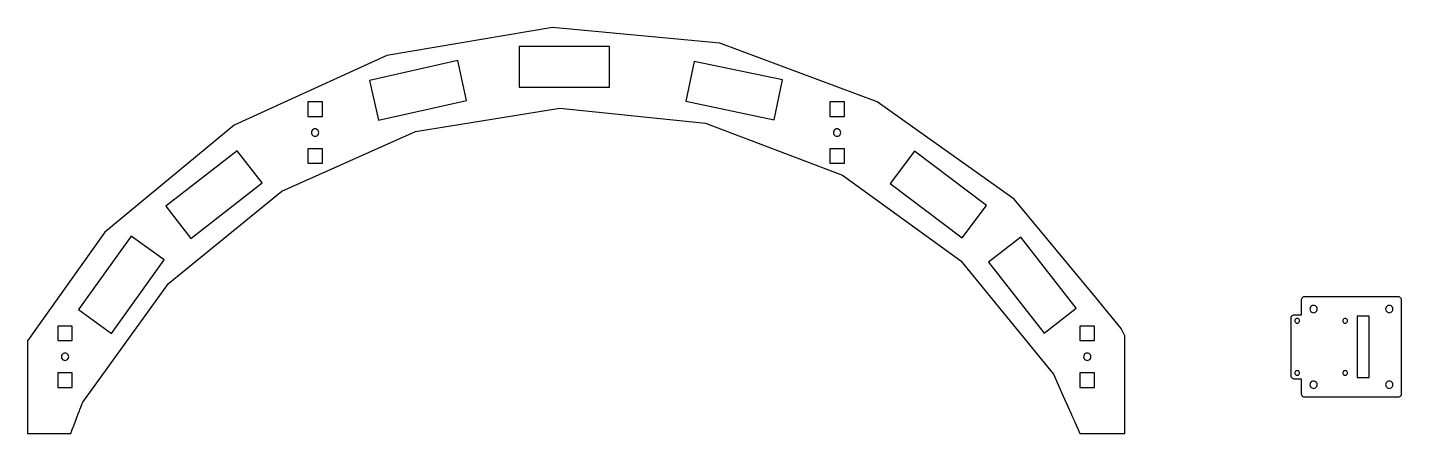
# Model space of a CAD drawing. Header units: metres. Extents: x -935 to 1094, y -1273 to 224.
# Drawn here: x 116 to 642, y -447 to -291 of the extents above; entities that cross this region are included whole.
import ezdxf

# ---------------------------------------------------------------- set-up
doc = ezdxf.new("R2010")
doc.units = ezdxf.units.M

msp = doc.modelspace()

# ---------------------------------------------------------------- linework, layer by layer
at = {"layer": 'Layer0'}
for p, q in [((317.11, -290.97), (253.65, -301.69)), ((381.19, -297.04), (317.11, -290.97)), ((304.3, -298.3), (304.3, -313.9)), ((338.9, -298.3), (304.3, -298.3)), ((338.9, -313.9), (338.9, -298.3)), ((441.51, -319.49), (381.19, -297.04)), ((253.65, -301.69), (195.12, -328.47)), ((280.74, -303.7), (246.98, -311.31)), ((284.17, -318.92), (280.74, -303.7)), ((371.36, -304.01), (368.17, -319.28)), ((405.23, -311.09), (371.36, -304.01)), ((246.98, -311.31), (250.41, -326.53)), ((304.3, -313.9), (338.9, -313.9)), ((402.04, -326.36), (405.23, -311.09)), ((223.3, -319.46), (223.3, -325.06)), ((228.9, -319.46), (223.3, -319.46)), ((228.9, -325.06), (228.9, -319.46)), ((250.41, -326.53), (284.17, -318.92)), ((368.17, -319.28), (402.04, -326.36)), ((423.3, -319.46), (423.3, -325.06)), ((428.9, -319.46), (423.3, -319.46)), ((428.9, -325.06), (428.9, -319.46)), ((493.97, -356.78), (441.51, -319.49)), ((223.3, -325.06), (228.9, -325.06)), ((264.57, -330.87), (319.93, -321.95)), ((319.93, -321.95), (375.71, -327.67)), ((423.3, -325.06), (428.9, -325.06)), ((195.12, -328.47), (145.52, -369.49)), ((213.4, -353.81), (264.57, -330.87)), ((224.75, -330.9), (224.7, -331.26)), ((224.7, -331.26), (224.75, -331.62)), ((224.89, -330.56), (224.75, -330.9)), ((224.75, -331.62), (224.82, -331.79)), ((225.11, -330.27), (224.89, -330.56)), ((225.4, -330.05), (225.11, -330.27)), ((225.74, -329.91), (225.4, -330.05)), ((226.1, -329.86), (225.74, -329.91)), ((226.47, -329.91), (226.1, -329.86)), ((226.8, -330.05), (226.47, -329.91)), ((227.09, -330.27), (226.8, -330.05)), ((227.32, -330.56), (227.09, -330.27)), ((227.39, -330.73), (227.32, -330.56)), ((227.32, -331.96), (227.45, -331.62)), ((227.45, -330.9), (227.39, -330.73)), ((227.5, -331.26), (227.45, -330.9)), ((227.45, -331.62), (227.5, -331.26)), ((375.71, -327.67), (428.11, -347.63)), ((424.75, -330.9), (424.7, -331.26)), ((424.7, -331.26), (424.75, -331.62)), ((424.82, -330.73), (424.75, -330.9)), ((424.75, -331.62), (424.89, -331.96)), ((424.89, -330.56), (424.82, -330.73)), ((425.11, -330.27), (424.89, -330.56)), ((425.4, -330.05), (425.11, -330.27)), ((425.74, -329.91), (425.4, -330.05)), ((426.1, -329.86), (425.74, -329.91)), ((426.47, -329.91), (426.1, -329.86)), ((426.8, -330.05), (426.47, -329.91)), ((427.09, -330.27), (426.8, -330.05)), ((427.32, -330.56), (427.09, -330.27)), ((427.45, -330.9), (427.32, -330.56)), ((427.39, -331.79), (427.45, -331.62)), ((427.5, -331.26), (427.45, -330.9)), ((427.45, -331.62), (427.5, -331.26)), ((224.82, -331.79), (224.89, -331.96)), ((224.89, -331.96), (225.11, -332.25)), ((225.11, -332.25), (225.4, -332.47)), ((225.4, -332.47), (225.74, -332.61)), ((225.74, -332.61), (226.1, -332.66)), ((226.1, -332.66), (226.47, -332.61)), ((226.47, -332.61), (226.8, -332.47)), ((226.8, -332.47), (227.09, -332.25)), ((227.09, -332.25), (227.32, -331.96)), ((424.89, -331.96), (425.11, -332.25)), ((425.11, -332.25), (425.4, -332.47)), ((425.4, -332.47), (425.74, -332.61)), ((425.74, -332.61), (426.1, -332.66)), ((426.1, -332.66), (426.47, -332.61)), ((426.47, -332.61), (426.8, -332.47)), ((426.8, -332.47), (427.09, -332.25)), ((427.09, -332.25), (427.32, -331.96)), ((427.32, -331.96), (427.39, -331.79)), ((196.24, -338.28), (168.94, -359.54)), ((205.82, -350.59), (196.24, -338.28)), ((228.9, -337.46), (223.3, -337.46)), ((223.3, -337.46), (223.3, -343.06)), ((228.9, -343.06), (228.9, -337.46)), ((423.3, -337.46), (423.3, -343.06)), ((428.9, -337.46), (423.3, -337.46)), ((428.9, -343.06), (428.9, -337.46)), ((455.8, -338.36), (446.39, -350.8)), ((483.4, -359.23), (455.8, -338.36)), ((223.3, -343.06), (228.9, -343.06)), ((423.3, -343.06), (428.9, -343.06)), ((178.52, -371.85), (205.82, -350.59)), ((428.11, -347.63), (473.56, -380.47)), ((446.39, -350.8), (473.99, -371.67)), ((169.91, -389.21), (213.4, -353.81)), ((525.73, -395.19), (493.97, -356.78)), ((168.94, -359.54), (178.52, -371.85)), ((473.99, -371.67), (483.4, -359.23)), ((145.52, -369.49), (127.25, -395.2)), ((155.61, -371.05), (135.46, -399.18)), ((168.29, -380.13), (155.61, -371.05)), ((496.44, -371.34), (484.15, -380.94)), ((517.75, -398.6), (496.44, -371.34)), ((148.15, -408.27), (168.29, -380.13)), ((473.56, -380.47), (508.96, -423.96)), ((484.15, -380.94), (505.45, -408.21)), ((140.78, -429.52), (169.91, -389.21)), ((604.3, -394.62), (604.11, -394.87)), ((604.55, -394.43), (604.3, -394.62)), ((604.84, -394.31), (604.55, -394.43)), ((605.14, -394.27), (604.84, -394.31)), ((641.17, -394.27), (605.14, -394.27)), ((641.47, -394.31), (641.17, -394.27)), ((641.76, -394.43), (641.47, -394.31)), ((642, -394.62), (641.76, -394.43)), ((642.19, -394.87), (642, -394.62)), ((126, -396.95), (115.91, -411.15)), ((127.25, -395.2), (126, -396.95)), ((135.46, -399.18), (148.15, -408.27)), ((505.45, -408.21), (517.75, -398.6)), ((526.2, -395.76), (525.73, -395.19)), ((534.98, -406.38), (526.2, -395.76)), ((603.99, -395.16), (603.95, -395.46)), ((603.95, -395.46), (603.95, -401.27)), ((604.11, -394.87), (603.99, -395.16)), ((607.3, -398.61), (607.26, -398.97)), ((607.26, -398.97), (607.3, -399.34)), ((607.44, -398.27), (607.3, -398.61)), ((607.3, -399.34), (607.44, -399.67)), ((607.67, -397.98), (607.44, -398.27)), ((607.44, -399.67), (607.67, -399.96)), ((607.96, -397.76), (607.67, -397.98)), ((607.67, -399.96), (607.96, -400.18)), ((608.29, -397.62), (607.96, -397.76)), ((608.65, -397.58), (608.29, -397.62)), ((609.02, -397.62), (608.65, -397.58)), ((609.35, -397.76), (609.02, -397.62)), ((609.64, -397.98), (609.35, -397.76)), ((609.35, -400.18), (609.64, -399.96)), ((609.87, -398.27), (609.64, -397.98)), ((609.64, -399.96), (609.87, -399.67)), ((610, -398.61), (609.87, -398.27)), ((609.87, -399.67), (610, -399.34)), ((610.05, -398.97), (610, -398.61)), ((610, -399.34), (610.05, -398.97)), ((636.3, -398.61), (636.26, -398.97)), ((636.26, -398.97), (636.3, -399.34)), ((636.44, -398.27), (636.3, -398.61)), ((636.3, -399.34), (636.44, -399.67)), ((636.67, -397.98), (636.44, -398.27)), ((636.44, -399.67), (636.67, -399.96)), ((636.96, -397.76), (636.67, -397.98)), ((636.67, -399.96), (636.96, -400.18)), ((637.29, -397.62), (636.96, -397.76)), ((637.65, -397.58), (637.29, -397.62)), ((638.02, -397.62), (637.65, -397.58)), ((638.35, -397.76), (638.02, -397.62)), ((638.64, -397.98), (638.35, -397.76)), ((638.35, -400.18), (638.64, -399.96)), ((638.87, -398.27), (638.64, -397.98)), ((638.64, -399.96), (638.87, -399.67)), ((639, -398.61), (638.87, -398.27)), ((638.87, -399.67), (639, -399.34)), ((639.05, -398.97), (639, -398.61)), ((639, -399.34), (639.05, -398.97)), ((642.31, -395.16), (642.19, -394.87)), ((642.35, -395.46), (642.31, -395.16)), ((642.35, -431.49), (642.35, -395.46)), ((599.99, -402.16), (599.95, -402.46)), ((599.95, -402.46), (599.95, -424.49)), ((600.11, -401.87), (599.99, -402.16)), ((600.3, -401.62), (600.11, -401.87)), ((600.55, -401.43), (600.3, -401.62)), ((600.84, -401.31), (600.55, -401.43)), ((601.14, -401.27), (600.84, -401.31)), ((603.95, -401.27), (601.14, -401.27)), ((601.54, -403.24), (601.51, -403.47)), ((601.51, -403.47), (601.54, -403.71)), ((601.63, -403.02), (601.54, -403.24)), ((601.54, -403.71), (601.63, -403.92)), ((601.77, -402.84), (601.63, -403.02)), ((601.63, -403.92), (601.77, -404.11)), ((601.96, -402.7), (601.77, -402.84)), ((601.77, -404.11), (601.96, -404.25)), ((602.17, -402.61), (601.96, -402.7)), ((601.96, -404.25), (602.17, -404.34)), ((602.4, -402.58), (602.17, -402.61)), ((602.17, -404.34), (602.4, -404.37)), ((602.64, -402.61), (602.4, -402.58)), ((602.4, -404.37), (602.64, -404.34)), ((602.85, -402.7), (602.64, -402.61)), ((602.64, -404.34), (602.85, -404.25)), ((603.04, -402.84), (602.85, -402.7)), ((602.85, -404.25), (603.04, -404.11)), ((603.18, -403.02), (603.04, -402.84)), ((603.04, -404.11), (603.18, -403.92)), ((603.27, -403.24), (603.18, -403.02)), ((603.18, -403.92), (603.27, -403.71)), ((603.3, -403.47), (603.27, -403.24)), ((603.27, -403.71), (603.3, -403.47)), ((607.96, -400.18), (608.29, -400.32)), ((608.29, -400.32), (608.65, -400.37)), ((608.65, -400.37), (609.02, -400.32)), ((609.02, -400.32), (609.35, -400.18)), ((619.89, -403.24), (619.86, -403.47)), ((619.86, -403.47), (619.89, -403.71)), ((619.98, -403.02), (619.89, -403.24)), ((619.89, -403.71), (619.98, -403.92)), ((620.12, -402.84), (619.98, -403.02)), ((619.98, -403.92), (620.12, -404.11)), ((620.31, -402.7), (620.12, -402.84)), ((620.12, -404.11), (620.31, -404.25)), ((620.52, -402.61), (620.31, -402.7)), ((620.31, -404.25), (620.52, -404.34)), ((620.75, -402.58), (620.52, -402.61)), ((620.52, -404.34), (620.75, -404.37)), ((620.99, -402.61), (620.75, -402.58)), ((620.75, -404.37), (620.99, -404.34)), ((621.2, -402.7), (620.99, -402.61)), ((620.99, -404.34), (621.2, -404.25)), ((621.39, -402.84), (621.2, -402.7)), ((621.2, -404.25), (621.39, -404.11)), ((621.53, -403.02), (621.39, -402.84)), ((621.39, -404.11), (621.53, -403.92)), ((621.62, -403.24), (621.53, -403.02)), ((621.53, -403.92), (621.62, -403.71)), ((621.65, -403.47), (621.62, -403.24)), ((621.62, -403.71), (621.65, -403.47)), ((625.35, -401.67), (625.35, -425.27)), ((629.95, -401.67), (625.35, -401.67)), ((629.95, -425.27), (629.95, -401.67)), ((636.96, -400.18), (637.29, -400.32)), ((637.29, -400.32), (637.65, -400.37)), ((637.65, -400.37), (638.02, -400.32)), ((638.02, -400.32), (638.35, -400.18)), ((127.49, -405.47), (127.49, -411.07)), ((133.09, -405.47), (127.49, -405.47)), ((133.09, -411.07), (133.09, -405.47)), ((519.14, -405.47), (519.14, -411.07)), ((524.74, -405.47), (519.14, -405.47)), ((524.74, -411.07), (524.74, -405.47)), ((536.3, -409.26), (534.98, -406.38)), ((536.3, -446.7), (536.3, -409.26)), ((115.91, -411.15), (115.91, -446.7)), ((127.49, -411.07), (133.09, -411.07)), ((130.29, -415.87), (129.93, -415.91)), ((130.65, -415.91), (130.29, -415.87)), ((519.14, -411.07), (524.74, -411.07)), ((521.94, -415.87), (521.58, -415.91)), ((522.3, -415.91), (521.94, -415.87)), ((128.94, -416.9), (128.89, -417.27)), ((128.89, -417.27), (128.94, -417.63)), ((129.08, -416.57), (128.94, -416.9)), ((128.94, -417.63), (129.08, -417.96)), ((129.3, -416.28), (129.08, -416.57)), ((129.08, -417.96), (129.3, -418.25)), ((129.59, -416.05), (129.3, -416.28)), ((129.3, -418.25), (129.45, -418.37)), ((129.45, -418.37), (129.59, -418.48)), ((129.93, -415.91), (129.59, -416.05)), ((129.59, -418.48), (129.93, -418.62)), ((129.93, -418.62), (130.29, -418.66)), ((130.29, -418.66), (130.65, -418.62)), ((130.99, -416.05), (130.65, -415.91)), ((130.65, -418.62), (130.99, -418.48)), ((131.13, -416.16), (130.99, -416.05)), ((130.99, -418.48), (131.28, -418.25)), ((131.28, -416.28), (131.13, -416.16)), ((131.5, -416.57), (131.28, -416.28)), ((131.28, -418.25), (131.5, -417.96)), ((131.64, -416.9), (131.5, -416.57)), ((131.5, -417.96), (131.64, -417.63)), ((131.69, -417.27), (131.64, -416.9)), ((131.64, -417.63), (131.69, -417.27)), ((520.59, -416.9), (520.54, -417.27)), ((520.54, -417.27), (520.59, -417.63)), ((520.73, -416.57), (520.59, -416.9)), ((520.59, -417.63), (520.73, -417.96)), ((520.95, -416.28), (520.73, -416.57)), ((520.73, -417.96), (520.95, -418.25)), ((521.24, -416.05), (520.95, -416.28)), ((520.95, -418.25), (521.24, -418.48)), ((521.58, -415.91), (521.24, -416.05)), ((521.24, -418.48), (521.58, -418.62)), ((521.58, -418.62), (521.94, -418.66)), ((521.94, -418.66), (522.3, -418.62)), ((522.64, -416.05), (522.3, -415.91)), ((522.3, -418.62), (522.64, -418.48)), ((522.93, -416.28), (522.64, -416.05)), ((522.64, -418.48), (522.93, -418.25)), ((523.15, -416.57), (522.93, -416.28)), ((522.93, -418.25), (523.15, -417.96)), ((523.29, -416.9), (523.15, -416.57)), ((523.15, -417.96), (523.29, -417.63)), ((523.34, -417.27), (523.29, -416.9)), ((523.29, -417.63), (523.34, -417.27)), ((127.49, -423.47), (127.49, -429.07)), ((133.09, -423.47), (127.49, -423.47)), ((133.09, -429.07), (133.09, -423.47)), ((508.96, -423.96), (511.44, -429.48)), ((524.74, -423.47), (519.14, -423.47)), ((519.14, -423.47), (519.14, -429.07)), ((524.74, -429.07), (524.74, -423.47)), ((599.95, -424.49), (599.99, -424.78)), ((599.99, -424.78), (600.11, -425.07)), ((600.11, -425.07), (600.3, -425.32)), ((600.3, -425.32), (600.55, -425.51)), ((600.55, -425.51), (600.84, -425.63)), ((600.84, -425.63), (601.14, -425.67)), ((601.14, -425.67), (603.95, -425.67)), ((601.54, -423.24), (601.51, -423.47)), ((601.51, -423.47), (601.54, -423.71)), ((601.63, -423.02), (601.54, -423.24)), ((601.54, -423.71), (601.63, -423.92)), ((601.77, -422.84), (601.63, -423.02)), ((601.63, -423.92), (601.77, -424.11)), ((601.96, -422.7), (601.77, -422.84)), ((601.77, -424.11), (601.96, -424.25)), ((602.17, -422.61), (601.96, -422.7)), ((601.96, -424.25), (602.17, -424.34)), ((602.4, -422.58), (602.17, -422.61)), ((602.17, -424.34), (602.4, -424.37)), ((602.64, -422.61), (602.4, -422.58)), ((602.4, -424.37), (602.64, -424.34)), ((602.85, -422.7), (602.64, -422.61)), ((602.64, -424.34), (602.85, -424.25)), ((603.04, -422.84), (602.85, -422.7)), ((602.85, -424.25), (603.04, -424.11)), ((603.18, -423.02), (603.04, -422.84)), ((603.04, -424.11), (603.18, -423.92)), ((603.27, -423.24), (603.18, -423.02)), ((603.18, -423.92), (603.27, -423.71)), ((603.3, -423.47), (603.27, -423.24)), ((603.27, -423.71), (603.3, -423.47)), ((603.95, -425.67), (603.95, -431.49)), ((619.89, -423.24), (619.86, -423.47)), ((619.86, -423.47), (619.89, -423.71)), ((619.98, -423.02), (619.89, -423.24)), ((619.89, -423.71), (619.98, -423.92)), ((620.12, -422.84), (619.98, -423.02)), ((619.98, -423.92), (620.12, -424.11)), ((620.31, -422.7), (620.12, -422.84)), ((620.12, -424.11), (620.31, -424.25)), ((620.52, -422.61), (620.31, -422.7)), ((620.31, -424.25), (620.52, -424.34)), ((620.75, -422.58), (620.52, -422.61)), ((620.52, -424.34), (620.75, -424.37)), ((620.99, -422.61), (620.75, -422.58)), ((620.75, -424.37), (620.99, -424.34)), ((621.2, -422.7), (620.99, -422.61)), ((620.99, -424.34), (621.2, -424.25)), ((621.39, -422.84), (621.2, -422.7)), ((621.2, -424.25), (621.39, -424.11)), ((621.53, -423.02), (621.39, -422.84)), ((621.39, -424.11), (621.53, -423.92)), ((621.62, -423.24), (621.53, -423.02)), ((621.53, -423.92), (621.62, -423.71)), ((621.65, -423.47), (621.62, -423.24)), ((621.62, -423.71), (621.65, -423.47)), ((625.35, -425.27), (629.95, -425.27)), ((127.49, -429.07), (133.09, -429.07)), ((138.73, -432.36), (139.76, -430.94)), ((139.76, -430.94), (140.78, -429.52)), ((511.44, -429.48), (512.07, -430.9)), ((512.07, -430.9), (512.71, -432.32)), ((519.14, -429.07), (524.74, -429.07)), ((603.95, -431.49), (603.99, -431.78)), ((607.29, -427.69), (607.26, -428.05)), ((607.26, -428.05), (607.33, -428.41)), ((607.41, -427.34), (607.29, -427.69)), ((607.33, -428.41), (607.48, -428.74)), ((607.61, -427.04), (607.41, -427.34)), ((607.48, -428.74), (607.72, -429.01)), ((607.89, -426.8), (607.61, -427.04)), ((607.72, -429.01), (608.02, -429.22)), ((608.22, -426.64), (607.89, -426.8)), ((608.02, -429.22), (608.37, -429.34)), ((608.58, -426.58), (608.22, -426.64)), ((608.37, -429.34), (608.73, -429.37)), ((608.94, -426.61), (608.58, -426.58)), ((608.73, -429.37), (609.09, -429.3)), ((609.29, -426.73), (608.94, -426.61)), ((609.09, -429.3), (609.42, -429.14)), ((609.59, -426.93), (609.29, -426.73)), ((609.42, -429.14), (609.7, -428.91)), ((609.83, -427.21), (609.59, -426.93)), ((609.7, -428.91), (609.9, -428.61)), ((609.98, -427.54), (609.83, -427.21)), ((609.9, -428.61), (610.02, -428.26)), ((610.05, -427.9), (609.98, -427.54)), ((610.02, -428.26), (610.05, -427.9)), ((636.3, -427.61), (636.26, -427.97)), ((636.26, -427.97), (636.3, -428.34)), ((636.44, -427.27), (636.3, -427.61)), ((636.3, -428.34), (636.44, -428.67)), ((636.67, -426.98), (636.44, -427.27)), ((636.44, -428.67), (636.67, -428.96)), ((636.96, -426.76), (636.67, -426.98)), ((636.67, -428.96), (636.96, -429.18)), ((637.29, -426.62), (636.96, -426.76)), ((636.96, -429.18), (637.29, -429.32)), ((637.65, -426.58), (637.29, -426.62)), ((637.29, -429.32), (637.65, -429.37)), ((638.02, -426.62), (637.65, -426.58)), ((637.65, -429.37), (638.02, -429.32)), ((638.35, -426.76), (638.02, -426.62)), ((638.02, -429.32), (638.35, -429.18)), ((638.64, -426.98), (638.35, -426.76)), ((638.35, -429.18), (638.64, -428.96)), ((638.87, -427.27), (638.64, -426.98)), ((638.64, -428.96), (638.87, -428.67)), ((639, -427.61), (638.87, -427.27)), ((638.87, -428.67), (639, -428.34)), ((639.05, -427.97), (639, -427.61)), ((639, -428.34), (639.05, -427.97)), ((642.31, -431.78), (642.35, -431.49)), ((136, -437.47), (136.34, -436.57)), ((136.34, -436.57), (136.88, -435.15)), ((136.88, -435.15), (137.07, -434.66)), ((137.07, -434.66), (137.71, -433.78)), ((137.71, -433.78), (138.73, -432.36)), ((512.71, -432.32), (513.35, -433.74)), ((513.35, -433.74), (513.98, -435.16)), ((513.98, -435.16), (514.62, -436.58)), ((514.62, -436.58), (515.02, -437.48)), ((603.99, -431.78), (604.11, -432.07)), ((604.11, -432.07), (604.3, -432.32)), ((604.3, -432.32), (604.55, -432.51)), ((604.55, -432.51), (604.84, -432.63)), ((604.84, -432.63), (605.14, -432.67)), ((605.14, -432.67), (641.17, -432.67)), ((641.17, -432.67), (641.47, -432.63)), ((641.47, -432.63), (641.76, -432.51)), ((641.76, -432.51), (642, -432.32)), ((642, -432.32), (642.19, -432.07)), ((642.19, -432.07), (642.31, -431.78)), ((134.18, -442.25), (134.7, -440.89)), ((134.7, -440.89), (134.72, -440.83)), ((134.72, -440.83), (135.24, -439.47)), ((135.24, -439.47), (135.26, -439.41)), ((135.26, -439.41), (135.8, -437.99)), ((135.8, -437.99), (136, -437.47)), ((515.02, -437.48), (515.26, -438)), ((515.26, -438), (515.89, -439.42)), ((515.89, -439.42), (515.92, -439.48)), ((515.92, -439.48), (516.53, -440.84)), ((516.53, -440.84), (516.56, -440.9)), ((516.56, -440.9), (517.17, -442.26)), ((115.91, -446.7), (132.48, -446.7)), ((132.48, -446.7), (133.07, -445.15)), ((133.07, -445.15), (133.61, -443.73)), ((133.61, -443.73), (133.64, -443.67)), ((133.64, -443.67), (134.16, -442.31)), ((134.16, -442.31), (134.18, -442.25)), ((517.17, -442.26), (517.19, -442.32)), ((517.19, -442.32), (517.8, -443.68)), ((517.8, -443.68), (517.83, -443.74)), ((517.83, -443.74), (518.47, -445.16)), ((518.47, -445.16), (519.15, -446.7)), ((519.15, -446.7), (536.3, -446.7))]:
    msp.add_line(p, q, dxfattribs=at)

doc.saveas('drawing.dxf')
